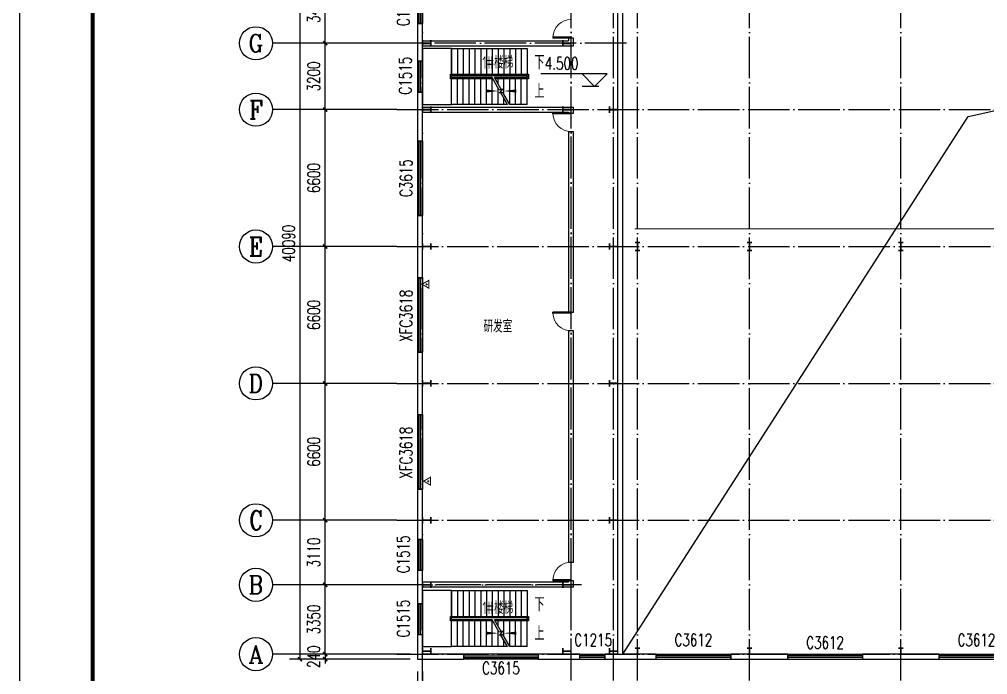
# Model space of a CAD drawing. Extents: x -89996 to 1006241, y -2176 to 440573.
# Drawn here: x 242854 to 289552, y 221402 to 252998 of the extents above; entities that cross this region are included whole.
import ezdxf
from ezdxf.enums import TextEntityAlignment as Align

# ---------------------------------------------------------------- set-up
doc = ezdxf.new("R2010")
doc.units = 0
doc.header["$LTSCALE"] = 1000
doc.header["$MEASUREMENT"] = 0
doc.linetypes.add('DASH', pattern=[0.35, 0.25, -0.1])
doc.linetypes.add('DOTE', pattern=[2.42, 2, -0.2, 0.02, -0.2])
for name, color, linetype in [('AXIS', 3, 'Continuous'), ('AXIS_TEXT', 7, 'Continuous'), ('DIM_ELEV', 3, 'Continuous'), ('DIM_SYMB', 3, 'Continuous'), ('DOTE', 1, 'DOTE'), ('GZ', 50, 'Continuous'), ('PUB_TEXT', 7, 'Continuous'), ('PUB_TITLE', 4, 'Continuous'), ('REIN', 1, 'Continuous'), ('STAIR', 2, 'Continuous'), ('TEXT', 7, 'Continuous'), ('WALL', 9, 'Continuous'), ('WINDOW', 4, 'Continuous'), ('WINDOW_TEXT', 7, 'Continuous')]:
    doc.layers.add(name, color=color, linetype=linetype)
doc.styles.add('_TCH_AXIS', font='COMPLEX', dxfattribs={"bigfont": 'GBCBIG'})
doc.styles.add('_TCH_DIM', font='SIMPLEX', dxfattribs={"bigfont": 'GBCBIG'})
doc.styles.add('_TCH_DIM_T3', font='SIMPLEX', dxfattribs={"width": 0.705882, "bigfont": 'GBCBIG'})
doc.styles.add('_TCH_WINDOW', font='SIMPLEX', dxfattribs={"height": 3.5, "bigfont": 'GBCBIG'})
doc.styles.add('COMPLEX', font='COMPLEX')
doc.styles.add('TSSD_Norm', font='tssdeng.shx', dxfattribs={"bigfont": 'hztxt.shx'})
doc.dimstyles.new('_TCH_ARCH&&200', dxfattribs={"dimtxt": 595, "dimasz": 200, "dimexe": 500, "dimexo": 600, "dimgap": 252.5, "dimtad": 1, "dimdec": 0, "dimzin": 0, "dimdsep": 46, "dimtxsty": '_TCH_DIM_T3', "dimblk": 'ARCHTICK', "dimcen": 0.09, "dimclrt": 7, "dimazin": 2, "dimtfac": 1, "dimtdec": 0, "dimtix": 1, "dimtmove": 2, "dimatfit": 3, "dimfxl": 0, "dimtolj": 1, "dimtzin": 0, "dimarcsym": 0})
doc.dimstyles.new('TCH-200-1', dxfattribs={"dimtxt": 595, "dimasz": 200, "dimexe": 500, "dimexo": 600, "dimgap": 252.5, "dimtad": 1, "dimdec": 0, "dimzin": 0, "dimdsep": 46, "dimtxsty": '_TCH_DIM_T3', "dimblk": 'ARCHTICK', "dimcen": 0.09, "dimclrd": 3, "dimclre": 3, "dimclrt": 7, "dimazin": 2, "dimtfac": 1, "dimtdec": 0, "dimtix": 1, "dimtmove": 2, "dimatfit": 3, "dimfxl": 0, "dimtolj": 1, "dimtzin": 0, "dimarcsym": 0})

# ---------------------------------------------------------------- blocks, each defined once
blk = doc.blocks.new('_AXISO')
blk.add_circle((0, 0), 0.5)
at = {"layer": 'AXIS_TEXT', "style": 'COMPLEX', "width": 1.041667}
blk.add_attdef('A', text='', height=0.56, dxfattribs=at).set_placement((-0.25, -0.28), (0.25, -0.28), align=Align.FIT)
blk = doc.blocks.new('_ArchTick')
at = {"color": 0, "linetype": 'ByBlock', "const_width": 0.4}
blk.add_lwpolyline([(-0.5, -0.5), (0.5, 0.5)], dxfattribs=at)
blk = doc.blocks.new('*D3031')
at = {"layer": 'AXIS', "color": 0, "lineweight": -2, "transparency": 16777216}
for p, q in [((-360, 4590), (-3718, 4590)), ((-3218, 1240), (-3218, 4590)), ((-360, 1240), (-3718, 1240))]:
    blk.add_line(p, q, dxfattribs=at)
at = {"layer": 'Defpoints', "color": 0, "transparency": 16777216}
for p in [(-3218, 4590), (240, 4590), (240, 1240)]:
    blk.add_point(p, dxfattribs=at)
at = {"layer": 'AXIS', "color": 0, "lineweight": -2, "transparency": 16777216, "xscale": 200, "yscale": 200, "zscale": 200}
for p, rotation in [((-3218, 4590), 90), ((-3218, 1240), 270)]:
    blk.add_blockref('_ArchTick', p, dxfattribs=dict(at, rotation=rotation))
at = {"layer": 'AXIS', "color": 7, "transparency": 16777216, "insert": (-3768, 2915), "char_height": 595, "attachment_point": 5, "rotation": 90, "style": '_TCH_DIM_T3'}
blk.add_mtext('\\A1;3350', dxfattribs=at)
blk = doc.blocks.new('*D3032')
at = {"layer": 'AXIS', "color": 0, "lineweight": -2, "transparency": 16777216}
for p, q in [((-360, 7700), (-3718, 7700)), ((-3218, 4590), (-3218, 7700)), ((-360, 4590), (-3718, 4590))]:
    blk.add_line(p, q, dxfattribs=at)
at = {"layer": 'Defpoints', "color": 0, "transparency": 16777216}
for p in [(-3218, 7700), (240, 7700), (240, 4590)]:
    blk.add_point(p, dxfattribs=at)
at = {"layer": 'AXIS', "color": 0, "lineweight": -2, "transparency": 16777216, "xscale": 200, "yscale": 200, "zscale": 200}
for p, rotation in [((-3218, 7700), 90), ((-3218, 4590), 270)]:
    blk.add_blockref('_ArchTick', p, dxfattribs=dict(at, rotation=rotation))
at = {"layer": 'AXIS', "color": 7, "transparency": 16777216, "insert": (-3768, 6145), "char_height": 595, "attachment_point": 5, "rotation": 90, "style": '_TCH_DIM_T3'}
blk.add_mtext('\\A1;3110', dxfattribs=at)
blk = doc.blocks.new('*D3033')
at = {"layer": 'AXIS', "color": 0, "lineweight": -2, "transparency": 16777216}
for p, q in [((-360, 14300), (-3718, 14300)), ((-3218, 7700), (-3218, 14300)), ((-360, 7700), (-3718, 7700))]:
    blk.add_line(p, q, dxfattribs=at)
at = {"layer": 'Defpoints', "color": 0, "transparency": 16777216}
for p in [(-3218, 14300), (240, 14300), (240, 7700)]:
    blk.add_point(p, dxfattribs=at)
at = {"layer": 'AXIS', "color": 0, "lineweight": -2, "transparency": 16777216, "xscale": 200, "yscale": 200, "zscale": 200}
for p, rotation in [((-3218, 14300), 90), ((-3218, 7700), 270)]:
    blk.add_blockref('_ArchTick', p, dxfattribs=dict(at, rotation=rotation))
at = {"layer": 'AXIS', "color": 7, "transparency": 16777216, "insert": (-3768, 11000), "char_height": 595, "attachment_point": 5, "rotation": 90, "style": '_TCH_DIM_T3'}
blk.add_mtext('\\A1;6600', dxfattribs=at)
blk = doc.blocks.new('*D3034')
at = {"layer": 'AXIS', "color": 0, "lineweight": -2, "transparency": 16777216}
for p, q in [((-360, 20900), (-3718, 20900)), ((-3218, 14300), (-3218, 20900)), ((-360, 14300), (-3718, 14300))]:
    blk.add_line(p, q, dxfattribs=at)
at = {"layer": 'Defpoints', "color": 0, "transparency": 16777216}
for p in [(-3218, 20900), (240, 20900), (240, 14300)]:
    blk.add_point(p, dxfattribs=at)
at = {"layer": 'AXIS', "color": 0, "lineweight": -2, "transparency": 16777216, "xscale": 200, "yscale": 200, "zscale": 200}
for p, rotation in [((-3218, 20900), 90), ((-3218, 14300), 270)]:
    blk.add_blockref('_ArchTick', p, dxfattribs=dict(at, rotation=rotation))
at = {"layer": 'AXIS', "color": 7, "transparency": 16777216, "insert": (-3768, 17600), "char_height": 595, "attachment_point": 5, "rotation": 90, "style": '_TCH_DIM_T3'}
blk.add_mtext('\\A1;6600', dxfattribs=at)
blk = doc.blocks.new('*D3035')
at = {"layer": 'AXIS', "color": 0, "lineweight": -2, "transparency": 16777216}
for p, q in [((-360, 27500), (-3718, 27500)), ((-3218, 20900), (-3218, 27500)), ((-360, 20900), (-3718, 20900))]:
    blk.add_line(p, q, dxfattribs=at)
at = {"layer": 'Defpoints', "color": 0, "transparency": 16777216}
for p in [(-3218, 27500), (240, 27500), (240, 20900)]:
    blk.add_point(p, dxfattribs=at)
at = {"layer": 'AXIS', "color": 0, "lineweight": -2, "transparency": 16777216, "xscale": 200, "yscale": 200, "zscale": 200}
for p, rotation in [((-3218, 27500), 90), ((-3218, 20900), 270)]:
    blk.add_blockref('_ArchTick', p, dxfattribs=dict(at, rotation=rotation))
at = {"layer": 'AXIS', "color": 7, "transparency": 16777216, "insert": (-3768, 24200), "char_height": 595, "attachment_point": 5, "rotation": 90, "style": '_TCH_DIM_T3'}
blk.add_mtext('\\A1;6600', dxfattribs=at)
blk = doc.blocks.new('*D3036')
at = {"layer": 'AXIS', "color": 0, "lineweight": -2, "transparency": 16777216}
for p, q in [((-360, 30700), (-3718, 30700)), ((-3218, 27500), (-3218, 30700)), ((-360, 27500), (-3718, 27500))]:
    blk.add_line(p, q, dxfattribs=at)
at = {"layer": 'Defpoints', "color": 0, "transparency": 16777216}
for p in [(-3218, 30700), (240, 30700), (240, 27500)]:
    blk.add_point(p, dxfattribs=at)
at = {"layer": 'AXIS', "color": 0, "lineweight": -2, "transparency": 16777216, "xscale": 200, "yscale": 200, "zscale": 200}
for p, rotation in [((-3218, 30700), 90), ((-3218, 27500), 270)]:
    blk.add_blockref('_ArchTick', p, dxfattribs=dict(at, rotation=rotation))
at = {"layer": 'AXIS', "color": 7, "transparency": 16777216, "insert": (-3768, 29100), "char_height": 595, "attachment_point": 5, "rotation": 90, "style": '_TCH_DIM_T3'}
blk.add_mtext('\\A1;3200', dxfattribs=at)
blk = doc.blocks.new('*D3037')
at = {"layer": 'AXIS', "color": 0, "lineweight": -2, "transparency": 16777216}
for p, q in [((-360, 34100), (-3718, 34100)), ((-3218, 30700), (-3218, 34100)), ((-360, 30700), (-3718, 30700))]:
    blk.add_line(p, q, dxfattribs=at)
at = {"layer": 'Defpoints', "color": 0, "transparency": 16777216}
for p in [(-3218, 34100), (240, 34100), (240, 30700)]:
    blk.add_point(p, dxfattribs=at)
at = {"layer": 'AXIS', "color": 0, "lineweight": -2, "transparency": 16777216, "xscale": 200, "yscale": 200, "zscale": 200}
for p, rotation in [((-3218, 34100), 90), ((-3218, 30700), 270)]:
    blk.add_blockref('_ArchTick', p, dxfattribs=dict(at, rotation=rotation))
at = {"layer": 'AXIS', "color": 7, "transparency": 16777216, "insert": (-3768, 32400), "char_height": 595, "attachment_point": 5, "rotation": 90, "style": '_TCH_DIM_T3'}
blk.add_mtext('\\A1;3400', dxfattribs=at)
blk = doc.blocks.new('*D55')
at = {"layer": 'Defpoints', "color": 0, "transparency": 16777216}
for p in [(262312, 222385), (257604, 222145), (262072, 222145)]:
    blk.add_point(p, dxfattribs=at)
at = {"layer": 'WALL', "color": 3, "lineweight": -2, "transparency": 16777216}
for p, q in [((261712, 222385), (257104, 222385)), ((257604, 222385), (257604, 222585)), ((257604, 222385), (257604, 222145)), ((261472, 222145), (257104, 222145)), ((257604, 222145), (257604, 221945))]:
    blk.add_line(p, q, dxfattribs=at)
at = {"layer": 'WALL', "color": 3, "lineweight": -2, "transparency": 16777216, "xscale": 200, "yscale": 200, "zscale": 200}
for p, rotation in [((257604, 222385), 270), ((257604, 222145), 90)]:
    blk.add_blockref('_ArchTick', p, dxfattribs=dict(at, rotation=rotation))
at = {"layer": 'WALL', "color": 7, "transparency": 16777216, "insert": (257054, 222265), "char_height": 595, "attachment_point": 5, "rotation": 90, "style": '_TCH_DIM_T3'}
blk.add_mtext('\\A1;240', dxfattribs=at)
blk = doc.blocks.new('*D68')
at = {"layer": 'Defpoints', "color": 0, "transparency": 16777216}
for p in [(262302, 262235), (256386, 222145), (262302, 222145)]:
    blk.add_point(p, dxfattribs=at)
at = {"layer": 'WALL', "color": 3, "lineweight": -2, "transparency": 16777216}
for p, q in [((261702, 262235), (255886, 262235)), ((256386, 262235), (256386, 222145)), ((261702, 222145), (255886, 222145))]:
    blk.add_line(p, q, dxfattribs=at)
at = {"layer": 'WALL', "color": 3, "lineweight": -2, "transparency": 16777216, "xscale": 200, "yscale": 200, "zscale": 200}
for p, rotation in [((256386, 262235), 90), ((256386, 222145), 270)]:
    blk.add_blockref('_ArchTick', p, dxfattribs=dict(at, rotation=rotation))
at = {"layer": 'WALL', "color": 7, "transparency": 16777216, "insert": (255836, 242190), "char_height": 595, "attachment_point": 5, "rotation": 90, "style": '_TCH_DIM_T3'}
blk.add_mtext('\\A1;40090', dxfattribs=at)
blk = doc.blocks.new('*D56')
at = {"layer": 'Defpoints', "color": 0, "transparency": 16777216}
for p in [(262062, 222145), (262302, 222145), (262302, 218575)]:
    blk.add_point(p, dxfattribs=at)
at = {"layer": 'WALL', "color": 3, "lineweight": -2, "transparency": 16777216}
for p, q in [((262062, 221545), (262062, 218075)), ((262302, 221545), (262302, 218075)), ((262062, 218575), (261862, 218575)), ((262062, 218575), (262302, 218575)), ((262302, 218575), (262502, 218575))]:
    blk.add_line(p, q, dxfattribs=at)
at = {"layer": 'WALL', "color": 3, "lineweight": -2, "transparency": 16777216, "xscale": 200, "yscale": 200, "zscale": 200}
blk.add_blockref('_ArchTick', (262062, 218575), dxfattribs=at)
at = {"layer": 'WALL', "color": 3, "lineweight": -2, "transparency": 16777216, "xscale": 200, "yscale": 200, "zscale": 200, "rotation": 180}
blk.add_blockref('_ArchTick', (262302, 218575), dxfattribs=at)
at = {"layer": 'WALL', "color": 7, "transparency": 16777216, "insert": (262182, 219125), "char_height": 595, "attachment_point": 5, "style": '_TCH_DIM_T3'}
blk.add_mtext('\\A1;240', dxfattribs=at)
blk = doc.blocks.new('*D57')
at = {"layer": 'Defpoints', "color": 0, "transparency": 16777216}
for p in [(262062, 222145), (351062, 222145), (351062, 216237)]:
    blk.add_point(p, dxfattribs=at)
at = {"layer": 'WALL', "color": 3, "lineweight": -2, "transparency": 16777216}
for p, q in [((262062, 221545), (262062, 215737)), ((351062, 221545), (351062, 215737)), ((262062, 216237), (351062, 216237))]:
    blk.add_line(p, q, dxfattribs=at)
at = {"layer": 'WALL', "color": 3, "lineweight": -2, "transparency": 16777216, "xscale": 200, "yscale": 200, "zscale": 200, "rotation": 180}
blk.add_blockref('_ArchTick', (262062, 216237), dxfattribs=at)
at = {"layer": 'WALL', "color": 3, "lineweight": -2, "transparency": 16777216, "xscale": 200, "yscale": 200, "zscale": 200}
blk.add_blockref('_ArchTick', (351062, 216237), dxfattribs=at)
at = {"layer": 'WALL', "color": 7, "transparency": 16777216, "insert": (306562, 216787), "char_height": 595, "attachment_point": 5, "style": '_TCH_DIM_T3'}
blk.add_mtext('\\A1;89000', dxfattribs=at)
blk = doc.blocks.new('$TCHSYS$WIN2D')
for p, q in [((-0.5, 0.5), (0.5, 0.5)), ((-0.5, 0.5), (-0.5, -0.5)), ((0.5, 0.5), (0.5, -0.5)), ((0.5, 0.167), (-0.5, 0.167)), ((0.5, -0.167), (-0.5, -0.167)), ((-0.5, -0.5), (0.5, -0.5))]:
    blk.add_line(p, q)
blk = doc.blocks.new('$DorLib2D$00000001')
for p, q in [((0.45, 0.975), (0.5, 0.975)), ((0.45, 0), (0.45, 0.975)), ((0.5, 0), (0.5, 0.975)), ((0.5, 0), (0.45, 0))]:
    blk.add_line(p, q)
at = {"lineweight": 13}
blk.add_arc((0.475, 0), 0.975, 91.4693, 180, dxfattribs=at)
blk = doc.blocks.new('A$C3A647AB8')
at = {"layer": 'AXIS'}
for p, q in [((240, 30700), (-5757.4, 30700)), ((240, 27500), (-5757.4, 27500)), ((240, 20900), (-5757.4, 20900)), ((240, 14300), (-5757.4, 14300)), ((240, 7700), (-5757.4, 7700)), ((240, 4590), (-5757.4, 4590)), ((240, 1240), (-5757.4, 1240))]:
    blk.add_line(p, q, dxfattribs=at)
at = {"layer": 'DOTE'}
for p, q in [((1480, -26.8), (1480, 41826.8)), ((8640.2, -24.6), (8640.2, 41826.8)), ((10690.2, -24.6), (10690.2, 41826.8)), ((11840, -26.8), (11840, 41826.8)), ((17240, -26.8), (17240, 41826.8)), ((24540, -26.8), (24540, 41826.8)), ((11310.4, 30700), (240, 30700)), ((240, 27500), (91240, 27500)), ((240, 20900), (91240, 20900)), ((240, 14300), (91240, 14300)), ((240, 7700), (91240, 7700)), ((8986.5, 4590), (240, 4590)), ((240, 1240), (91240, 1240))]:
    blk.add_line(p, q, dxfattribs=at)
at = {"layer": 'GZ'}
for points in [[(1480, 30850), (1480, 30550), (1490, 30550), (1490, 30693.2), (1495, 30697), (1865.3, 30697), (1870, 30693.2), (1870, 30550), (1880, 30550), (1880, 30850), (1870, 30850), (1870, 30707), (1865.5, 30703), (1495, 30703), (1490, 30707), (1490, 30850), (1480, 30850)], [(8240.2, 30850), (8240.2, 30550), (8250.2, 30550), (8250.2, 30693.2), (8255.2, 30697), (8625.5, 30697), (8630.2, 30693.2), (8630.2, 30550), (8640.2, 30550), (8640.2, 30850), (8630.2, 30850), (8630.2, 30707), (8625.7, 30703), (8255.2, 30703), (8250.2, 30707), (8250.2, 30850), (8240.2, 30850)], [(1480, 27650), (1480, 27350), (1490, 27350), (1490, 27493.2), (1495, 27497), (1865.3, 27497), (1870, 27493.2), (1870, 27350), (1880, 27350), (1880, 27650), (1870, 27650), (1870, 27507), (1865.5, 27503), (1495, 27503), (1490, 27507), (1490, 27650), (1480, 27650)], [(8240.2, 27650), (8240.2, 27350), (8250.2, 27350), (8250.2, 27493.2), (8255.2, 27497), (8625.5, 27497), (8630.2, 27493.2), (8630.2, 27350), (8640.2, 27350), (8640.2, 27650), (8630.2, 27650), (8630.2, 27507), (8625.7, 27503), (8255.2, 27503), (8250.2, 27507), (8250.2, 27650), (8240.2, 27650)], [(10490, 27650), (10490, 27350), (10500, 27350), (10500, 27493.2), (10505, 27497), (10875.3, 27497), (10880, 27493.2), (10880, 27350), (10890, 27350), (10890, 27650), (10880, 27650), (10880, 27507), (10875.5, 27503), (10505, 27503), (10500, 27507), (10500, 27650), (10490, 27650)], [(1480, 21050), (1480, 20750), (1490, 20750), (1490, 20893.2), (1495, 20897), (1865.3, 20897), (1870, 20893.2), (1870, 20750), (1880, 20750), (1880, 21050), (1870, 21050), (1870, 20907), (1865.5, 20903), (1495, 20903), (1490, 20907), (1490, 21050), (1480, 21050)], [(10490, 21050), (10490, 20750), (10500, 20750), (10500, 20893.2), (10505, 20897), (10875.3, 20897), (10880, 20893.2), (10880, 20750), (10890, 20750), (10890, 21050), (10880, 21050), (10880, 20907), (10875.5, 20903), (10505, 20903), (10500, 20907), (10500, 21050), (10490, 21050)], [(11950, 21100.3), (11730, 21100.3), (11730, 21090.3), (11833.1, 21090.3), (11837, 21085.3), (11837, 20714.9), (11833.1, 20710.3), (11730, 20710.3), (11730, 20700.3), (11950, 20700.3), (11950, 20710.3), (11847, 20710.3), (11843, 20714.7), (11843, 21085.3), (11847, 21090.3), (11950, 21090.3), (11950, 21100.3)], [(17350, 21100.3), (17130, 21100.3), (17130, 21090.3), (17233.1, 21090.3), (17237, 21085.3), (17237, 20714.9), (17233.1, 20710.3), (17130, 20710.3), (17130, 20700.3), (17350, 20700.3), (17350, 20710.3), (17247, 20710.3), (17243, 20714.7), (17243, 21085.3), (17247, 21090.3), (17350, 21090.3), (17350, 21100.3)], [(24650, 21100.3), (24430, 21100.3), (24430, 21090.3), (24533.1, 21090.3), (24537, 21085.3), (24537, 20714.9), (24533.1, 20710.3), (24430, 20710.3), (24430, 20700.3), (24650, 20700.3), (24650, 20710.3), (24547, 20710.3), (24543, 20714.7), (24543, 21085.3), (24547, 21090.3), (24650, 21090.3), (24650, 21100.3)], [(1480, 14450), (1480, 14150), (1490, 14150), (1490, 14293.2), (1495, 14297), (1865.3, 14297), (1870, 14293.2), (1870, 14150), (1880, 14150), (1880, 14450), (1870, 14450), (1870, 14307), (1865.5, 14303), (1495, 14303), (1490, 14307), (1490, 14450), (1480, 14450)], [(10490, 14450), (10490, 14150), (10500, 14150), (10500, 14293.2), (10505, 14297), (10875.3, 14297), (10880, 14293.2), (10880, 14150), (10890, 14150), (10890, 14450), (10880, 14450), (10880, 14307), (10875.5, 14303), (10505, 14303), (10500, 14307), (10500, 14450), (10490, 14450)], [(1480, 7850), (1480, 7550), (1490, 7550), (1490, 7693.2), (1495, 7697), (1865.3, 7697), (1870, 7693.2), (1870, 7550), (1880, 7550), (1880, 7850), (1870, 7850), (1870, 7707), (1865.5, 7703), (1495, 7703), (1490, 7707), (1490, 7850), (1480, 7850)], [(10490, 7850), (10490, 7550), (10500, 7550), (10500, 7693.2), (10505, 7697), (10875.3, 7697), (10880, 7693.2), (10880, 7550), (10890, 7550), (10890, 7850), (10880, 7850), (10880, 7707), (10875.5, 7703), (10505, 7703), (10500, 7707), (10500, 7850), (10490, 7850)], [(1480, 4740), (1480, 4440), (1490, 4440), (1490, 4583.2), (1495, 4587), (1865.3, 4587), (1870, 4583.2), (1870, 4440), (1880, 4440), (1880, 4740), (1870, 4740), (1870, 4597), (1865.5, 4593), (1495, 4593), (1490, 4597), (1490, 4740), (1480, 4740)], [(8240.2, 4740), (8240.2, 4440), (8250.2, 4440), (8250.2, 4583.2), (8255.2, 4587), (8625.5, 4587), (8630.2, 4583.2), (8630.2, 4440), (8640.2, 4440), (8640.2, 4740), (8630.2, 4740), (8630.2, 4597), (8625.7, 4593), (8255.2, 4593), (8250.2, 4597), (8250.2, 4740), (8240.2, 4740)], [(1480, 1540), (1480, 1240), (1490, 1240), (1490, 1383.2), (1495, 1387), (1865.3, 1387), (1870, 1383.2), (1870, 1240), (1880, 1240), (1880, 1540), (1870, 1540), (1870, 1397), (1865.5, 1393), (1495, 1393), (1490, 1397), (1490, 1540), (1480, 1540)], [(8240.2, 1540), (8240.2, 1240), (8250.2, 1240), (8250.2, 1383.2), (8255.2, 1387), (8625.5, 1387), (8630.2, 1383.2), (8630.2, 1240), (8640.2, 1240), (8640.2, 1540), (8630.2, 1540), (8630.2, 1397), (8625.7, 1393), (8255.2, 1393), (8250.2, 1397), (8250.2, 1540), (8240.2, 1540)], [(10490, 1540), (10490, 1240), (10500, 1240), (10500, 1383.2), (10505, 1387), (10875.3, 1387), (10880, 1383.2), (10880, 1240), (10890, 1240), (10890, 1540), (10880, 1540), (10880, 1397), (10875.5, 1393), (10505, 1393), (10500, 1397), (10500, 1540), (10490, 1540)], [(11950, 1540), (11730, 1540), (11730, 1530), (11833.1, 1530), (11837, 1525), (11837, 1254.6), (11833.1, 1250), (11730, 1250), (11730, 1240), (11950, 1240), (11950, 1250), (11847, 1250), (11843, 1254.5), (11843, 1525), (11847, 1530), (11950, 1530), (11950, 1540)], [(17350, 1540), (17130, 1540), (17130, 1530), (17233.1, 1530), (17237, 1525), (17237, 1254.6), (17233.1, 1250), (17130, 1250), (17130, 1240), (17350, 1240), (17350, 1250), (17247, 1250), (17243, 1254.5), (17243, 1525), (17247, 1530), (17350, 1530), (17350, 1540)], [(24650, 1540), (24430, 1540), (24430, 1530), (24533.1, 1530), (24537, 1525), (24537, 1254.6), (24533.1, 1250), (24430, 1250), (24430, 1240), (24650, 1240), (24650, 1250), (24547, 1250), (24543, 1254.5), (24543, 1525), (24547, 1530), (24650, 1530), (24650, 1540)]]:
    blk.add_lwpolyline(points, close=True, dxfattribs=at)
at = {"layer": 'AXIS'}
ref = blk.add_blockref('_AXISO', (-6557.4, 30700), dxfattribs=dict(at, xscale=1600, yscale=1600, zscale=1600))
ref.add_attrib('A', 'G', dxfattribs={"layer": 'AXIS_TEXT', "height": 850.4, "style": '_TCH_AXIS'}).set_placement((-6921.9, 30274.8), (-6193, 30274.8), align=Align.FIT)
ref = blk.add_blockref('_AXISO', (-6557.4, 27500), dxfattribs=dict(at, xscale=1600, yscale=1600, zscale=1600))
ref.add_attrib('A', 'F', dxfattribs={"layer": 'AXIS_TEXT', "height": 890.9, "style": '_TCH_AXIS'}).set_placement((-6896.8, 27054.6), (-6218, 27054.6), align=Align.FIT)
ref = blk.add_blockref('_AXISO', (-6557.4, 20900), dxfattribs=dict(at, xscale=1600, yscale=1600, zscale=1600))
ref.add_attrib('A', 'E', dxfattribs={"layer": 'AXIS_TEXT', "height": 890.9, "style": '_TCH_AXIS'}).set_placement((-6896.8, 20454.6), (-6218, 20454.6), align=Align.FIT)
ref = blk.add_blockref('_AXISO', (-6557.4, 14300), dxfattribs=dict(at, xscale=1600, yscale=1600, zscale=1600))
ref.add_attrib('A', 'D', dxfattribs={"layer": 'AXIS_TEXT', "height": 870.5, "style": '_TCH_AXIS'}).set_placement((-6909.8, 13864.7), (-6205.1, 13864.7), align=Align.FIT)
ref = blk.add_blockref('_AXISO', (-6557.4, 7700), dxfattribs=dict(at, xscale=1600, yscale=1600, zscale=1600))
ref.add_attrib('A', 'C', dxfattribs={"layer": 'AXIS_TEXT', "height": 911.4, "style": '_TCH_AXIS'}).set_placement((-6882.9, 7244.3), (-6231.9, 7244.3), align=Align.FIT)
ref = blk.add_blockref('_AXISO', (-6557.4, 4590), dxfattribs=dict(at, xscale=1600, yscale=1600, zscale=1600))
ref.add_attrib('A', 'B', dxfattribs={"layer": 'AXIS_TEXT', "height": 870.5, "style": '_TCH_AXIS'}).set_placement((-6909.8, 4154.7), (-6205.1, 4154.7), align=Align.FIT)
ref = blk.add_blockref('_AXISO', (-6557.4, 1240), dxfattribs=dict(at, xscale=1600, yscale=1600, zscale=1600))
ref.add_attrib('A', 'A', dxfattribs={"layer": 'AXIS_TEXT', "height": 850.4, "style": '_TCH_AXIS'}).set_placement((-6921.9, 814.8), (-6193, 814.8), align=Align.FIT)
for p1, p2, picture, middle in [((240, 30700), (240, 34100), '*D3037', (-3768.2, 32400)), ((240, 27500), (240, 30700), '*D3036', (-3768.2, 29100)), ((240, 20900), (240, 27500), '*D3035', (-3768.2, 24200)), ((240, 14300), (240, 20900), '*D3034', (-3768.2, 17600)), ((240, 7700), (240, 14300), '*D3033', (-3768.2, 11000)), ((240, 4590), (240, 7700), '*D3032', (-3768.2, 6145)), ((240, 1240), (240, 4590), '*D3031', (-3768.2, 2915))]:
    dim = blk.add_aligned_dim(p1=p1, p2=p2, distance=3458.2, dimstyle='_TCH_ARCH&&200', dxfattribs=at)
    dim.commit()
    dim.dimension.update_dxf_attribs({"geometry": picture, "text_midpoint": middle})

msp = doc.modelspace()

# ---------------------------------------------------------------- linework, layer by layer
at = {"linetype": 'DASH', "const_width": 50}
msp.add_lwpolyline([(272522.13, 242895.35), (350822.13, 242895.35)], dxfattribs=at)
at = {"layer": 'DIM_ELEV'}
for p, q in [((271195.78, 250365.82), (268005.78, 250365.82)), ((270595.78, 249765.82), (269995.78, 250365.82)), ((270595.78, 249765.82), (271195.78, 250365.82)), ((270797.52, 249765.82), (269995.78, 249765.82))]:
    msp.add_line(p, q, dxfattribs=at)
at = {"layer": 'DIM_SYMB'}
for points in [[(267482.13, 250943.21, 0, 0, 0), (263002.13, 250943.21, 0, 0, 0), (263002.13, 249543.21, 0, 0, 0), (265942.13, 249543.21, 0, 160, 0), (265342.13, 249543.21, 0, 0, 0)], [(267482.13, 249543.21, 0, 0, 0), (266222.13, 249543.21, 0, 160, 0), (266822.13, 249543.21, 0, 0, 0)], [(267482.13, 224801.49, 0, 0, 0), (263002.13, 224801.49, 0, 0, 0), (263002.13, 223401.49, 0, 0, 0), (265942.13, 223401.49, 0, 160, 0), (265342.13, 223401.49, 0, 0, 0)], [(267482.13, 223401.49, 0, 0, 0), (266222.13, 223401.49, 0, 160, 0), (266822.13, 223401.49, 0, 0, 0)]]:
    msp.add_lwpolyline(points, format="xyseb", dxfattribs=at)
at = {"layer": 'DOTE'}
for p, q in [((269462.13, 221145.09), (269462.13, 258545.09)), ((269956.88, 225735.09), (260919.42, 225735.09))]:
    msp.add_line(p, q, dxfattribs=at)
at = {"layer": 'PUB_TITLE'}
msp.add_lwpolyline([(242853.86, 190896.12), (391453.86, 190896.12), (391453.86, 274896.12), (242853.86, 274896.12)], close=True, dxfattribs=at)
at = {"layer": 'PUB_TITLE', "const_width": 200}
msp.add_lwpolyline([(246389.21, 192310.26), (246389.21, 273481.97), (390039.72, 273481.97), (390039.72, 192310.26)], close=True, dxfattribs=at)
at = {"layer": 'REIN', "const_width": 50, "elevation": -1200}
for points in [[(262273.59, 240224.14), (262605.7, 240415.89), (262605.7, 240032.4)], [(262353.59, 230730.84), (262685.7, 230922.58), (262685.7, 230539.1)]]:
    msp.add_lwpolyline(points, close=True, dxfattribs=at)
for points in [[(262493.91, 240242.87, -1), (262493.91, 240192.87, -1)], [(262573.91, 230749.56, -1), (262573.91, 230699.56, -1)]]:
    msp.add_lwpolyline(points, format="xyb", close=True, dxfattribs=at)
at = {"layer": 'STAIR'}
for p, q in [((263702.13, 251593.21), (262302.13, 251593.21)), ((262302.13, 251593.21), (262302.13, 248893.21)), ((263702.13, 251593.21), (267342.13, 251593.21)), ((263702.13, 251593.21), (263702.13, 250353.21)), ((263702.13, 250353.21), (263702.13, 251593.21)), ((263982.13, 251593.21), (263982.13, 250353.21)), ((264262.13, 251593.21), (264262.13, 250353.21)), ((264542.13, 251593.21), (264542.13, 250353.21)), ((264822.13, 251593.21), (264822.13, 250353.21)), ((265102.13, 251593.21), (265102.13, 250353.21)), ((265382.13, 251593.21), (265382.13, 250353.21)), ((265662.13, 251593.21), (265662.13, 250353.21)), ((265942.13, 251593.21), (265942.13, 250353.21)), ((266222.13, 251593.21), (266222.13, 250353.21)), ((266502.13, 251593.21), (266502.13, 250353.21)), ((266782.13, 251593.21), (266782.13, 250353.21)), ((267062.13, 251593.21), (267062.13, 250353.21)), ((267342.13, 251593.21), (267342.13, 250353.21)), ((263642.13, 250133.21), (263642.13, 250353.21)), ((263642.13, 250353.21), (267402.13, 250353.21)), ((267402.13, 250353.21), (267402.13, 250133.21)), ((265683.76, 250133.21), (263642.13, 250133.21)), ((263702.13, 250293.21), (267342.13, 250293.21)), ((263702.13, 250193.21), (263702.13, 250293.21)), ((263702.13, 250293.21), (267342.13, 250293.21)), ((263702.13, 250193.21), (263702.13, 250293.21)), ((265649.12, 250193.21), (263702.13, 250193.21)), ((265649.12, 250193.21), (263702.13, 250193.21)), ((263702.13, 248893.21), (263702.13, 250133.21)), ((263702.13, 248893.21), (263702.13, 250133.21)), ((263982.13, 248893.21), (263982.13, 250133.21)), ((264262.13, 248893.21), (264262.13, 250133.21)), ((264542.13, 248893.21), (264542.13, 250133.21)), ((264822.13, 248893.21), (264822.13, 250133.21)), ((265102.13, 248893.21), (265102.13, 250133.21)), ((265382.13, 248893.21), (265382.13, 250133.21)), ((265997.19, 249590.33), (265649.12, 250193.21)), ((265662.13, 248893.21), (265662.13, 250133.21)), ((267342.13, 250193.21), (265764.59, 250193.21)), ((266097.19, 249617.13), (265764.59, 250193.21)), ((267342.13, 250193.21), (265764.59, 250193.21)), ((267402.13, 250133.21), (265799.23, 250133.21)), ((265942.13, 249885.7), (265942.13, 250133.21)), ((266222.13, 249400.72), (266222.13, 250133.21)), ((266502.13, 248915.75), (266502.13, 250133.21)), ((266782.13, 248893.21), (266782.13, 250133.21)), ((267062.13, 248893.21), (267062.13, 250133.21)), ((267342.13, 250293.21), (267342.13, 250193.21)), ((267342.13, 250193.21), (267342.13, 250293.21)), ((267342.13, 248893.21), (267342.13, 250133.21)), ((265942.13, 248893.21), (265942.13, 249685.7)), ((266177.59, 249638.67), (265997.19, 249590.33)), ((266004.7, 249432.62), (266177.59, 249638.67)), ((266177.05, 249478.81), (266004.7, 249432.62)), ((266399.67, 248893.21), (266077.05, 249452.01)), ((266515.14, 248893.21), (266177.05, 249478.81)), ((266222.13, 248893.21), (266222.13, 249200.72)), ((262302.13, 248893.21), (263702.13, 248893.21)), ((266399.67, 248893.21), (263702.13, 248893.21)), ((267342.13, 248893.21), (266515.14, 248893.21)), ((263702.13, 225451.49), (262302.13, 225451.49)), ((262302.13, 225451.49), (262302.13, 222751.49)), ((263702.13, 225451.49), (267342.13, 225451.49)), ((263702.13, 225451.49), (263702.13, 224211.49)), ((263702.13, 224211.49), (263702.13, 225451.49)), ((263982.13, 225451.49), (263982.13, 224211.49)), ((264262.13, 225451.49), (264262.13, 224211.49)), ((264542.13, 225451.49), (264542.13, 224211.49)), ((264822.13, 225451.49), (264822.13, 224211.49)), ((265102.13, 225451.49), (265102.13, 224211.49)), ((265382.13, 225451.49), (265382.13, 224211.49)), ((265662.13, 225451.49), (265662.13, 224211.49)), ((265942.13, 225451.49), (265942.13, 224211.49)), ((266222.13, 225451.49), (266222.13, 224211.49)), ((266502.13, 225451.49), (266502.13, 224211.49)), ((266782.13, 225451.49), (266782.13, 224211.49)), ((267062.13, 225451.49), (267062.13, 224211.49)), ((267342.13, 225451.49), (267342.13, 224211.49)), ((263642.13, 223991.49), (263642.13, 224211.49)), ((263642.13, 224211.49), (267402.13, 224211.49)), ((263702.13, 224151.49), (267342.13, 224151.49)), ((263702.13, 224051.49), (263702.13, 224151.49)), ((263702.13, 224151.49), (267342.13, 224151.49)), ((263702.13, 224051.49), (263702.13, 224151.49)), ((267342.13, 224151.49), (267342.13, 224051.49)), ((267342.13, 224051.49), (267342.13, 224151.49)), ((267402.13, 224211.49), (267402.13, 223991.49)), ((265683.76, 223991.49), (263642.13, 223991.49)), ((265649.12, 224051.49), (263702.13, 224051.49)), ((265649.12, 224051.49), (263702.13, 224051.49)), ((263702.13, 222751.49), (263702.13, 223991.49)), ((263702.13, 222751.49), (263702.13, 223991.49)), ((263982.13, 222751.49), (263982.13, 223991.49)), ((264262.13, 222751.49), (264262.13, 223991.49)), ((264542.13, 222751.49), (264542.13, 223991.49)), ((264822.13, 222751.49), (264822.13, 223991.49)), ((265102.13, 222751.49), (265102.13, 223991.49)), ((265382.13, 222751.49), (265382.13, 223991.49)), ((265997.19, 223448.61), (265649.12, 224051.49)), ((265662.13, 222751.49), (265662.13, 223991.49)), ((267342.13, 224051.49), (265764.59, 224051.49)), ((266097.19, 223475.4), (265764.59, 224051.49)), ((267342.13, 224051.49), (265764.59, 224051.49)), ((267402.13, 223991.49), (265799.23, 223991.49)), ((265942.13, 223743.97), (265942.13, 223991.49)), ((266222.13, 223259), (266222.13, 223991.49)), ((266502.13, 222774.03), (266502.13, 223991.49)), ((266782.13, 222751.49), (266782.13, 223991.49)), ((267062.13, 222751.49), (267062.13, 223991.49)), ((267342.13, 222751.49), (267342.13, 223991.49)), ((265942.13, 222751.49), (265942.13, 223543.97)), ((266177.59, 223496.95), (265997.19, 223448.61)), ((266004.7, 223290.9), (266177.59, 223496.95)), ((266177.05, 223337.08), (266004.7, 223290.9)), ((266399.67, 222751.49), (266077.05, 223310.29)), ((266515.14, 222751.49), (266177.05, 223337.08)), ((262302.13, 222751.49), (263702.13, 222751.49)), ((266399.67, 222751.49), (263702.13, 222751.49)), ((266222.13, 222751.49), (266222.13, 223059)), ((267342.13, 222751.49), (266515.14, 222751.49))]:
    msp.add_line(p, q, dxfattribs=at)
at = {"layer": 'WALL'}
for p, q in [((271712.13, 222385.09), (271712.13, 259821.09)), ((271952.13, 222385.09), (271952.13, 259941.09)), ((262302.13, 252795.09), (262062.13, 252795.09)), ((262062.13, 252795.09), (262062.13, 250995.09)), ((262302.13, 250995.09), (262302.13, 252795.09)), ((262302.13, 251965.09), (269342.13, 251965.09)), ((262302.13, 251965.09), (262302.13, 251725.09)), ((262302.13, 251725.09), (269582.13, 251725.09)), ((269582.13, 252097.89), (269342.13, 252097.89)), ((269342.13, 252097.89), (269342.13, 251965.09)), ((269582.13, 251725.09), (269582.13, 252097.89)), ((262062.13, 250995.09), (262302.13, 250995.09)), ((262302.13, 249495.09), (262062.13, 249495.09)), ((262062.13, 249495.09), (262062.13, 248645.09)), ((262302.13, 248765.09), (262302.13, 249495.09)), ((262062.13, 248645.09), (262062.13, 247145.09)), ((262302.13, 248765.09), (269582.13, 248765.09)), ((262302.13, 247145.09), (262302.13, 248525.09)), ((262302.13, 248525.09), (269342.13, 248525.09)), ((269342.13, 248525.09), (269342.13, 248482.59)), ((269342.13, 248482.59), (269582.13, 248482.59)), ((269582.13, 248482.59), (269582.13, 248765.09)), ((269582.13, 247582.59), (269342.13, 247582.59)), ((269342.13, 247582.59), (269342.13, 238872.21)), ((269582.13, 238872.21), (269582.13, 247582.59)), ((262062.13, 247145.09), (262302.13, 247145.09)), ((262302.13, 243545.09), (262062.13, 243545.09)), ((262062.13, 243545.09), (262062.13, 240545.09)), ((262302.13, 240545.09), (262302.13, 243545.09)), ((262062.13, 240545.09), (262302.13, 240545.09)), ((269342.13, 238872.21), (269582.13, 238872.21)), ((269582.13, 237972.21), (269342.13, 237972.21)), ((269342.13, 237972.21), (269342.13, 226832.2)), ((269582.13, 226832.2), (269582.13, 237972.21)), ((262302.13, 236945.09), (262062.13, 236945.09)), ((262062.13, 236945.09), (262062.13, 233945.09)), ((262302.13, 233945.09), (262302.13, 236945.09)), ((262062.13, 233945.09), (262302.13, 233945.09)), ((262302.13, 230345.09), (262062.13, 230345.09)), ((262062.13, 230345.09), (262062.13, 227915.09)), ((262302.13, 227915.09), (262302.13, 230345.09)), ((262062.13, 227915.09), (262302.13, 227915.09)), ((269342.13, 226832.2), (269582.13, 226832.2)), ((262302.13, 226415.09), (262062.13, 226415.09)), ((262062.13, 226415.09), (262062.13, 224815.09)), ((262302.13, 224815.09), (262302.13, 226415.09)), ((269342.13, 225855.09), (262302.13, 225855.09)), ((262302.13, 225615.09), (262302.13, 225855.09)), ((269582.13, 225615.09), (262302.13, 225615.09)), ((269582.13, 225932.2), (269342.13, 225932.2)), ((269342.13, 225932.2), (269342.13, 225855.09)), ((269582.13, 225615.09), (269582.13, 225932.2)), ((262062.13, 224815.09), (262302.13, 224815.09)), ((262302.13, 223315.09), (262062.13, 223315.09)), ((262062.13, 223315.09), (262062.13, 222145.09)), ((262302.13, 222385.09), (262302.13, 223315.09)), ((264282.13, 222385.09), (262302.13, 222385.09)), ((264282.13, 222145.09), (264282.13, 222385.09)), ((269887.22, 222385.09), (267882.13, 222385.09)), ((267882.13, 222385.09), (267882.13, 222145.09)), ((269887.22, 222145.09), (269887.22, 222385.09)), ((271712.13, 222385.09), (271087.22, 222385.09)), ((271087.22, 222385.09), (271087.22, 222145.09)), ((273562.13, 222385.09), (271952.13, 222385.09)), ((273562.13, 222145.09), (273562.13, 222385.09)), ((279912.13, 222385.09), (277162.13, 222385.09)), ((277162.13, 222385.09), (277162.13, 222145.09)), ((279912.13, 222145.09), (279912.13, 222385.09)), ((287212.13, 222385.09), (283512.13, 222385.09)), ((283512.13, 222385.09), (283512.13, 222145.09)), ((287212.13, 222145.09), (287212.13, 222385.09)), ((262062.13, 222145.09), (264282.13, 222145.09)), ((267882.13, 222145.09), (269887.22, 222145.09)), ((271087.22, 222145.09), (271832.13, 222145.09)), ((271832.13, 222145.09), (273562.13, 222145.09)), ((277162.13, 222145.09), (279912.13, 222145.09)), ((283512.13, 222145.09), (287212.13, 222145.09))]:
    msp.add_line(p, q, dxfattribs=at)
msp.add_lwpolyline([(271952.13, 222385.09), (288612.62, 248311.17), (350822.13, 262095.09)], dxfattribs=at)

# ---------------------------------------------------------------- block references
msp.add_blockref('A$C3A647AB8', (260822.14, 221145.09), dxfattribs=at)
at = {"layer": 'WINDOW'}
ref = msp.add_blockref('$TCHSYS$WIN2D', (262182.13, 253545.09), dxfattribs=dict(at, xscale=-1500, yscale=240, zscale=-1500, rotation=90))
ref.add_attrib('A', 'C1515', (261672.13, 252675.09), dxfattribs={"layer": 'WINDOW_TEXT', "height": 595, "rotation": 90, "style": '_TCH_WINDOW', "width": 0.705882})
at = {"layer": 'WINDOW', "yscale": 900}
for p, xscale, zscale, rotation in [((269462.13, 252547.89), -900, -900, 90.00000000000199), ((269462.13, 248032.59), 900, 900, 89.99999999999986), ((269462.13, 238422.21), 900, 900, 89.99999999999986), ((269462.13, 226382.2), -900, -900, 89.99999999999986)]:
    msp.add_blockref('$DorLib2D$00000001', p, dxfattribs=dict(at, xscale=xscale, zscale=zscale, rotation=rotation))
at = {"layer": 'WINDOW'}
ref = msp.add_blockref('$TCHSYS$WIN2D', (262182.13, 250245.09), dxfattribs=dict(at, xscale=-1500, yscale=240, zscale=-1500, rotation=90))
ref.add_attrib('A', 'C1515', (261759.63, 249375.09), dxfattribs={"layer": 'WINDOW_TEXT', "height": 595, "rotation": 90, "style": '_TCH_WINDOW', "width": 0.705882})
ref = msp.add_blockref('$TCHSYS$WIN2D', (262182.13, 245345.09), dxfattribs=dict(at, xscale=-3600, yscale=240, zscale=-3600, rotation=90))
ref.add_attrib('A', 'C3615', (261799.63, 244435.09), dxfattribs={"layer": 'WINDOW_TEXT', "height": 595, "rotation": 90, "style": '_TCH_WINDOW', "width": 0.705882})
ref = msp.add_blockref('$TCHSYS$WIN2D', (262182.13, 238745.09), dxfattribs=dict(at, xscale=-3600, yscale=240, zscale=-3600, rotation=90))
ref.add_attrib('A', 'XFC3618', (261799.63, 237455.09), dxfattribs={"layer": 'WINDOW_TEXT', "height": 595, "rotation": 90, "style": '_TCH_WINDOW', "width": 0.705882})
ref = msp.add_blockref('$TCHSYS$WIN2D', (262182.13, 232145.09), dxfattribs=dict(at, xscale=-3600, yscale=240, zscale=-3600, rotation=90))
ref.add_attrib('A', 'XFC3618', (261799.63, 230855.09), dxfattribs={"layer": 'WINDOW_TEXT', "height": 595, "rotation": 90, "style": '_TCH_WINDOW', "width": 0.705882})
ref = msp.add_blockref('$TCHSYS$WIN2D', (262182.13, 227165.09), dxfattribs=dict(at, xscale=-1500, yscale=-240, zscale=-1500, rotation=90))
ref.add_attrib('A', 'C1515', (261672.13, 226295.09), dxfattribs={"layer": 'WINDOW_TEXT', "height": 595, "rotation": 90, "style": '_TCH_WINDOW', "width": 0.705882})
ref = msp.add_blockref('$TCHSYS$WIN2D', (262182.13, 224065.09), dxfattribs=dict(at, xscale=-1500, yscale=-240, zscale=-1500, rotation=90))
ref.add_attrib('A', 'C1515', (261672.13, 223195.09), dxfattribs={"layer": 'WINDOW_TEXT', "height": 595, "rotation": 90, "style": '_TCH_WINDOW', "width": 0.705882})
ref = msp.add_blockref('$TCHSYS$WIN2D', (270487.22, 222265.09), dxfattribs=dict(at, xscale=-1200, yscale=240, zscale=-1200, rotation=180.0000000000078))
ref.add_attrib('A', 'C1215', (269617.22, 222777.06), dxfattribs={"layer": 'WINDOW_TEXT', "height": 595, "style": '_TCH_WINDOW', "width": 0.705882})
ref = msp.add_blockref('$TCHSYS$WIN2D', (275362.13, 222265.09), dxfattribs=dict(at, xscale=-3600, yscale=240, zscale=-3600, rotation=179.999999999999))
ref.add_attrib('A', 'C3612', (274452.13, 222775.09), dxfattribs={"layer": 'WINDOW_TEXT', "height": 595, "rotation": 360, "style": '_TCH_WINDOW', "width": 0.705882})
ref = msp.add_blockref('$TCHSYS$WIN2D', (281712.13, 222265.09), dxfattribs=dict(at, xscale=-3600, yscale=-240, zscale=-3600, rotation=179.999999999999))
ref.add_attrib('A', 'C3612', (280802.13, 222648.65), dxfattribs={"layer": 'WINDOW_TEXT', "height": 595, "rotation": 360, "style": '_TCH_WINDOW', "width": 0.705882})
ref = msp.add_blockref('$TCHSYS$WIN2D', (289012.13, 222265.09), dxfattribs=dict(at, xscale=-3600, yscale=240, zscale=-3600, rotation=179.999999999999))
ref.add_attrib('A', 'C3612', (288102.13, 222775.09), dxfattribs={"layer": 'WINDOW_TEXT', "height": 595, "rotation": 360, "style": '_TCH_WINDOW', "width": 0.705882})
ref = msp.add_blockref('$TCHSYS$WIN2D', (266082.13, 222265.09), dxfattribs=dict(at, xscale=3600, yscale=-240, zscale=3600, rotation=180.0000000000078))
ref.add_attrib('A', 'C3615', (265172.13, 221418.54), dxfattribs={"layer": 'WINDOW_TEXT', "height": 595, "style": '_TCH_WINDOW', "width": 0.705882})

# ---------------------------------------------------------------- texts
at = {"layer": 'PUB_TEXT', "style": '_TCH_DIM'}
for s, p in [('下', (267692.13, 250593.21)), ('上', (267692.13, 249193.21)), ('下', (267692.13, 224451.49)), ('上', (267692.13, 223051.49))]:
    msp.add_text(s, height=675.18, dxfattribs=at).set_placement(p)
at = {"layer": 'PUB_TEXT', "style": '_TCH_DIM', "width": 0.705882}
msp.add_text('4.500', height=595, dxfattribs=at).set_placement((268197.78, 250575.82))
at = {"layer": 'TEXT', "style": 'TSSD_Norm', "width": 0.7}
for s, p in [('1#楼梯', (265931.04, 250919.35)), ('研发室', (265931.04, 238200.54)), ('1#楼梯', (265931.04, 224616.88))]:
    msp.add_text(s, height=600, dxfattribs=at).set_placement(p, align=Align.MIDDLE_CENTER)

# ---------------------------------------------------------------- dimensions: what is measured, and where the dimension line sits
at = {"layer": 'WALL'}
for base, p1, p2, angle, picture, middle in [((256385.81, 222145.09), (262302.13, 262234.83), (262302.13, 222145.09), 90, '*D68', (255835.81, 242189.96)), ((257603.97, 222145.09), (262312.13, 222385.09), (262072.13, 222145.09), 270, '*D55', (257053.97, 222265.09))]:
    dim = msp.add_linear_dim(base=base, p1=p1, p2=p2, angle=angle, dimstyle='TCH-200-1', dxfattribs=at)
    dim.commit()
    dim.dimension.update_dxf_attribs({"geometry": picture, "text_midpoint": middle})
for base, p2, picture, middle in [((262302.13, 218574.67), (262302.13, 222145.09), '*D56', (262182.13, 219124.67)), ((351062.13, 216236.55), (351062.13, 222145.09), '*D57', (306562.13, 216786.55))]:
    dim = msp.add_linear_dim(base=base, p1=(262062.13, 222145.09), p2=p2, dimstyle='TCH-200-1', dxfattribs=at)
    dim.commit()
    dim.dimension.update_dxf_attribs({"geometry": picture, "text_midpoint": middle})

doc.saveas('drawing.dxf')
